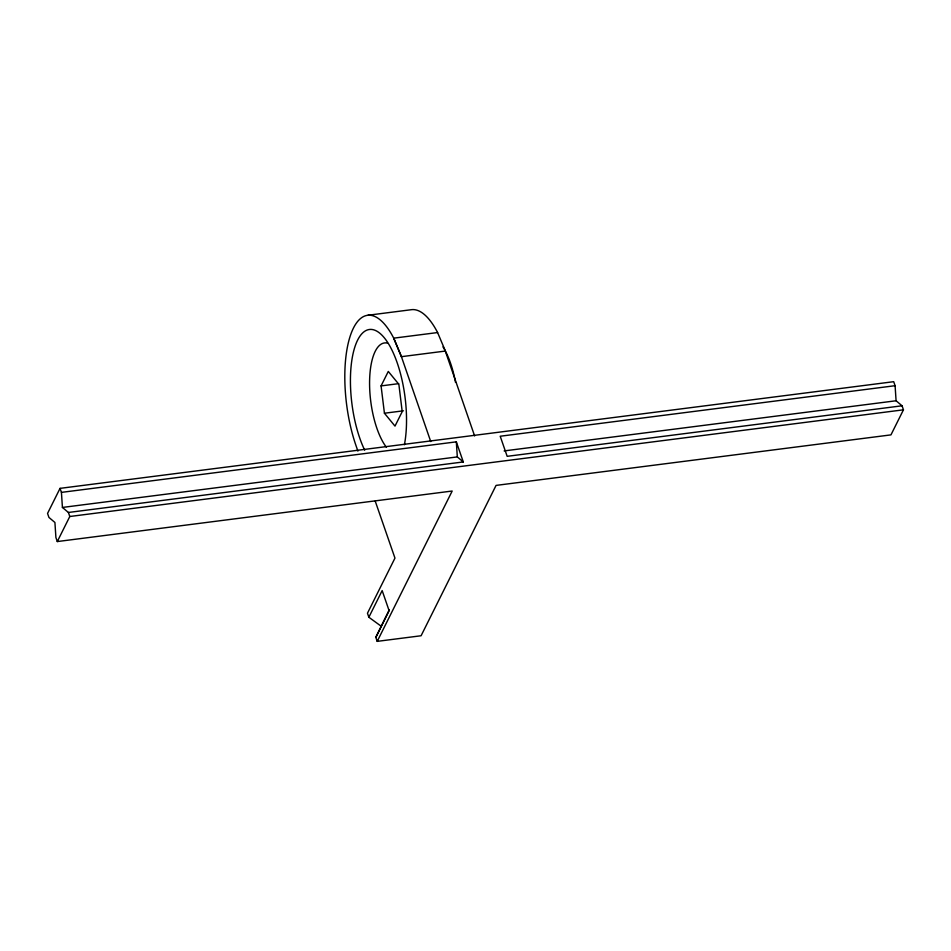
<?xml version="1.0" encoding="UTF-8"?>
<svg xmlns="http://www.w3.org/2000/svg" width="951" height="951" viewBox="0 0 951 951"><rect width="100%" height="100%" fill="white"/><g stroke="black" fill="none" stroke-linecap="round" stroke-linejoin="round"><path stroke-width="1.43" d="M377.214 641.366L452.189 491.025L57.298 541.559L55.907 537.529L54.92 522.468L48.941 517.439L47.55 513.421L60.044 488.362L893.702 381.684L895.093 385.702L896.08 400.763L902.059 405.792L903.45 409.822L890.956 434.88L496.065 485.402L421.091 635.755L377.214 641.366L375.823 637.348L389.351 609.674M57.298 541.559L69.792 516.5L68.401 512.47L62.421 507.442L61.435 492.38L60.044 488.362M381.078 385.904L388.293 371.437L398.861 384.299L402.214 411.64L394.998 426.107L384.43 413.233L381.078 385.904L398.624 383.657M381.113 626.174L368.857 617.247L382.159 590.583L389.114 610.685L375.823 637.348M368.025 315.245L411.902 309.634A85.852 32.12 82.7 0 1 437.603 332.553L444.842 349.742L474.62 435.95M437.603 332.553L393.726 338.164A85.852 32.12 82.7 0 0 350.705 334.609A85.852 32.12 82.7 0 0 355.983 445.555L357.909 451.119M445.223 351.074L401.346 356.684L393.726 338.164L400.965 355.353L430.744 441.561M384.43 413.233L403.438 410.808M61.435 492.38L456.325 441.846L463.292 461.948L68.401 512.47M895.093 385.702L500.202 436.236L507.168 456.325L902.059 405.792M62.421 507.442L457.312 456.908L463.292 461.948M504.137 450.917L896.08 400.763M69.792 516.5L903.45 409.822M375.229 501.141L394.962 558.106L367.466 613.229L368.857 617.247M456.325 441.846L457.312 456.908M364.697 450.203A71.551 26.759 82.7 0 1 353.499 351.799A71.551 26.759 82.7 0 1 390.219 346.746A71.551 26.759 82.7 0 1 404.413 444.747M386.379 447.208A56.287 21.053 82.7 0 1 369.582 381.731A56.287 21.053 82.7 0 1 387.592 343.145M442.976 346.913A57.238 21.409 82.7 0 1 455.505 382.373"/></g></svg>
